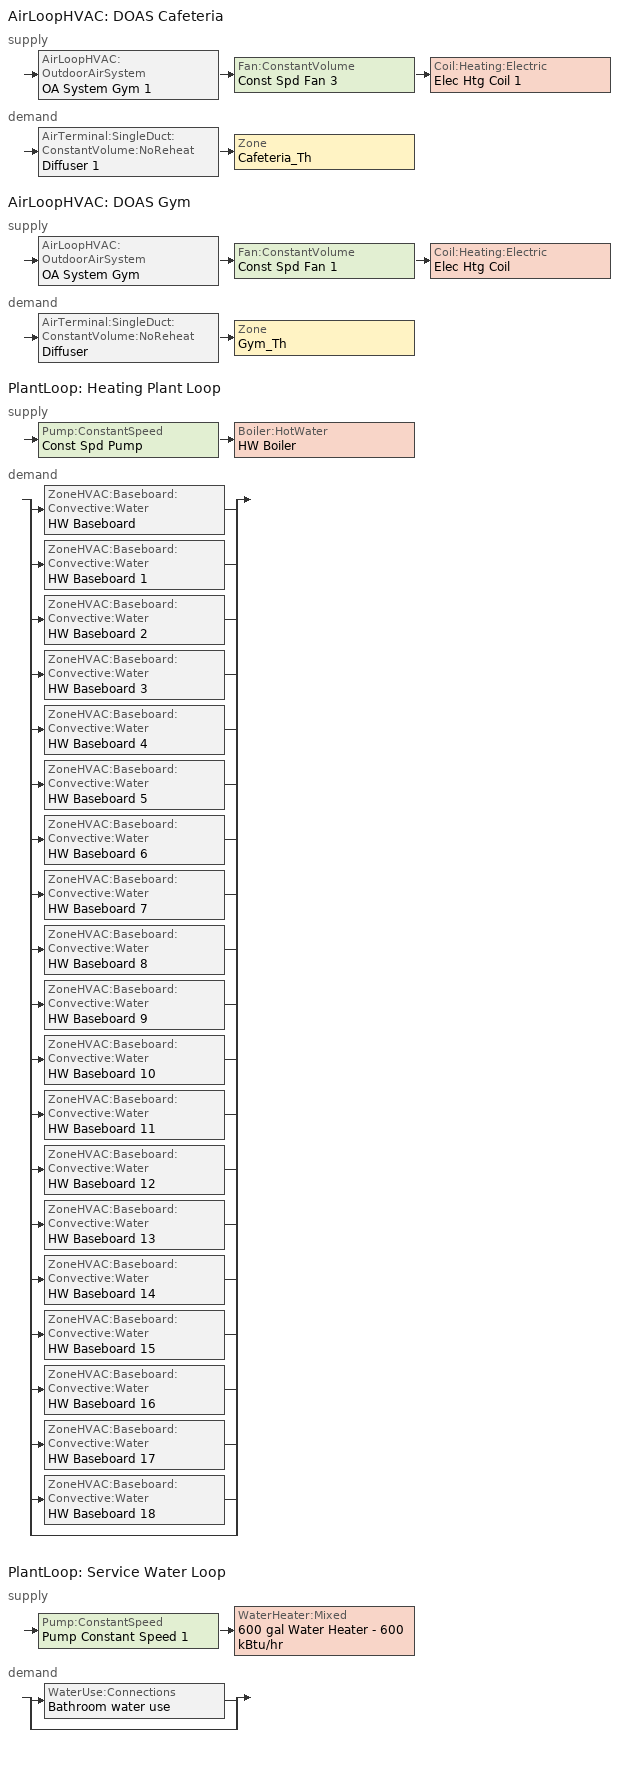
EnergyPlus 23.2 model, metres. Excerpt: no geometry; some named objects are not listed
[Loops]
AirLoopHVAC 'DOAS Cafeteria'
 supply: AirLoopHVAC:OutdoorAirSystem 'OA System Gym 1' > Fan:ConstantVolume 'Const Spd Fan 3' > Coil:Heating:Electric 'Elec Htg Coil 1'
 demand: AirTerminal:SingleDuct:ConstantVolume:NoReheat 'Diffuser 1' > Zone 'Cafeteria_Th'
AirLoopHVAC 'DOAS Gym'
 supply: AirLoopHVAC:OutdoorAirSystem 'OA System Gym' > Fan:ConstantVolume 'Const Spd Fan 1' > Coil:Heating:Electric 'Elec Htg Coil'
 demand: AirTerminal:SingleDuct:ConstantVolume:NoReheat 'Diffuser' > Zone 'Gym_Th'
PlantLoop 'Heating Plant Loop'
 supply: Pump:ConstantSpeed 'Const Spd Pump' > Boiler:HotWater 'HW Boiler'
 demand: split
  | ZoneHVAC:Baseboard:Convective:Water 'HW Baseboard'
  | ZoneHVAC:Baseboard:Convective:Water 'HW Baseboard 1'
  | ZoneHVAC:Baseboard:Convective:Water 'HW Baseboard 2'
  | ZoneHVAC:Baseboard:Convective:Water 'HW Baseboard 3'
  | ZoneHVAC:Baseboard:Convective:Water 'HW Baseboard 4'
  | ZoneHVAC:Baseboard:Convective:Water 'HW Baseboard 5'
  | ZoneHVAC:Baseboard:Convective:Water 'HW Baseboard 6'
  | ZoneHVAC:Baseboard:Convective:Water 'HW Baseboard 7'
  | ZoneHVAC:Baseboard:Convective:Water 'HW Baseboard 8'
  | ZoneHVAC:Baseboard:Convective:Water 'HW Baseboard 9'
  | ZoneHVAC:Baseboard:Convective:Water 'HW Baseboard 10'
  | ZoneHVAC:Baseboard:Convective:Water 'HW Baseboard 11'
  | ZoneHVAC:Baseboard:Convective:Water 'HW Baseboard 12'
  | ZoneHVAC:Baseboard:Convective:Water 'HW Baseboard 13'
  | ZoneHVAC:Baseboard:Convective:Water 'HW Baseboard 14'
  | ZoneHVAC:Baseboard:Convective:Water 'HW Baseboard 15'
  | ZoneHVAC:Baseboard:Convective:Water 'HW Baseboard 16'
  | ZoneHVAC:Baseboard:Convective:Water 'HW Baseboard 17'
  | ZoneHVAC:Baseboard:Convective:Water 'HW Baseboard 18'
  | bypass
PlantLoop 'Service Water Loop'
 supply: Pump:ConstantSpeed 'Pump Constant Speed 1' > WaterHeater:Mixed '600 gal Water Heater - 600 kBtu/hr'
 demand: split
  | WaterUse:Connections 'Bathroom water use'
  | bypass
[ZoneControl:Thermostat] Temperature Difference Between Cutout And Setpoint {deltaC}=0
Name | Zone or ZoneList | Control Type Schedule | Control 1
Bath_FL1_Th Thermostat | Bath_FL1_Th | Bath_FL1_Th Thermostat Schedule | Thermostat Setpoint Dual Setpoint 3
Bath_FL2_Th Thermostat | Bath_FL2_Th | Bath_FL2_Th Thermostat Schedule | Thermostat Setpoint Dual Setpoint 5
Cafeteria_Th Thermostat | Cafeteria_Th | Cafeteria_Th Thermostat Schedule | Thermostat Setpoint Dual Setpoint 10
Class_10_Th Thermostat | Class_10_Th | Class_10_Th Thermostat Schedule | Thermostat Setpoint Dual Setpoint 18
Class_1_Th Thermostat | Class_1_Th | Class_1_Th Thermostat Schedule | Thermostat Setpoint Dual Setpoint 13
Class_2_Th Thermostat | Class_2_Th | Class_2_Th Thermostat Schedule | Thermostat Setpoint Dual Setpoint 12
Class_3_Th Thermostat | Class_3_Th | Class_3_Th Thermostat Schedule | Thermostat Setpoint Dual Setpoint 14
Class_4_Th Thermostat | Class_4_Th | Class_4_Th Thermostat Schedule | Thermostat Setpoint Dual Setpoint 9
Class_5_Th Thermostat | Class_5_Th | Class_5_Th Thermostat Schedule | Thermostat Setpoint Dual Setpoint 15
Class_6_Th Thermostat | Class_6_Th | Class_6_Th Thermostat Schedule | Thermostat Setpoint Dual Setpoint 8
Class_7_Th Thermostat | Class_7_Th | Class_7_Th Thermostat Schedule | Thermostat Setpoint Dual Setpoint 7
Class_8_Th Thermostat | Class_8_Th | Class_8_Th Thermostat Schedule | Thermostat Setpoint Dual Setpoint 16
Class_9_Th Thermostat | Class_9_Th | Class_9_Th Thermostat Schedule | Thermostat Setpoint Dual Setpoint 11
Corridor_1_Th Thermostat | Corridor_1_Th | Corridor_1_Th Thermostat Schedule | Thermostat Setpoint Dual Setpoint 4
Corridor_2_Th Thermostat | Corridor_2_Th | Corridor_2_Th Thermostat Schedule | Thermostat Setpoint Dual Setpoint 1
Gym_Th Thermostat | Gym_Th | Gym_Th Thermostat Schedule | Thermostat Setpoint Dual Setpoint 6
Lobby_Th Thermostat | Lobby_Th | Lobby_Th Thermostat Schedule | Thermostat Setpoint Dual Setpoint 2
Mech_Th Thermostat | Mech_Th | Mech_Th Thermostat Schedule | Thermostat Setpoint Dual Setpoint 19
Offices_Th Thermostat | Offices_Th | Offices_Th Thermostat Schedule | Thermostat Setpoint Dual Setpoint 17
[ThermostatSetpoint:SingleHeating] Setpoint Temperature Schedule=HTGSETP_SCH
Thermostat Setpoint Dual Setpoint 3; Thermostat Setpoint Dual Setpoint 5; Thermostat Setpoint Dual Setpoint 10; Thermostat Setpoint Dual Setpoint 18; Thermostat Setpoint Dual Setpoint 13; Thermostat Setpoint Dual Setpoint 12; Thermostat Setpoint Dual Setpoint 14; Thermostat Setpoint Dual Setpoint 9; Thermostat Setpoint Dual Setpoint 15; Thermostat Setpoint Dual Setpoint 8; Thermostat Setpoint Dual Setpoint 7; Thermostat Setpoint Dual Setpoint 16; Thermostat Setpoint Dual Setpoint 11; Thermostat Setpoint Dual Setpoint 4; Thermostat Setpoint Dual Setpoint 1; Thermostat Setpoint Dual Setpoint 6; Thermostat Setpoint Dual Setpoint 2; Thermostat Setpoint Dual Setpoint 19; Thermostat Setpoint Dual Setpoint 17
[Fan:ZoneExhaust] Availability Schedule=HVACOperationSchd; Fan Total Efficiency=0.7; Pressure Rise {Pa}=125; Maximum Flow Rate {m3/s}=0.2; Flow Fraction Schedule=MinOA_Sched; System Availability Manager Coupling Mode=Decoupled; Balanced Exhaust Fraction Schedule=ALWAYS_OFF
Zone Exhaust Fan; Zone Exhaust Fan 1
[ZoneHVAC:Baseboard:Convective:Water] Availability Schedule=Always On Discrete hvac_library; Heating Design Capacity Method=HeatingDesignCapacity; Heating Design Capacity {W}=Autosize; Heating Design Capacity Per Floor Area {W/m2}=0; Fraction of Autosized Heating Design Capacity=0.8; U-Factor Times Area Value {W/K}=Autosize; Maximum Water Flow Rate {m3/s}=Autosize; Convergence Tolerance=0.001
HW Baseboard; HW Baseboard 17; HW Baseboard 9; HW Baseboard 10; HW Baseboard 6; HW Baseboard 8; HW Baseboard 2; HW Baseboard 3; HW Baseboard 1; HW Baseboard 18; HW Baseboard 7; HW Baseboard 13; HW Baseboard 5; HW Baseboard 4; HW Baseboard 16; HW Baseboard 14; HW Baseboard 12; HW Baseboard 11; HW Baseboard 15
[Zone equipment]
Bath_FL1_Th: Zone Exhaust Fan, HW Baseboard
Bath_FL2_Th: Zone Exhaust Fan 1, HW Baseboard 17
Cafeteria_Th: Diffuser 1, HW Baseboard 9
Class_10_Th: HW Baseboard 10
Class_1_Th: HW Baseboard 6
Class_2_Th: HW Baseboard 8
Class_3_Th: HW Baseboard 2
Class_4_Th: HW Baseboard 3
Class_5_Th: HW Baseboard 1
Class_6_Th: HW Baseboard 18
Class_7_Th: HW Baseboard 7
Class_8_Th: HW Baseboard 13
Class_9_Th: HW Baseboard 5
Corridor_1_Th: HW Baseboard 4
Corridor_2_Th: HW Baseboard 16
Gym_Th: Diffuser, HW Baseboard 14
Lobby_Th: HW Baseboard 12
Mech_Th: HW Baseboard 11
Offices_Th: HW Baseboard 15
[Sizing:Zone] Zone Cooling Design Supply Air Temperature Input Method=SupplyAirTemperature; Zone Cooling Design Supply Air Temperature {C}=12.8; Zone Cooling Design Supply Air Temperature Difference {deltaC}=11.11; Zone Heating Design Supply Air Temperature Input Method=SupplyAirTemperature; Zone Heating Design Supply Air Temperature {C}=50; Zone Cooling Design Supply Air Humidity Ratio {kgWater/kgDryAir}=0.0085; Zone Heating Design Supply Air Humidity Ratio {kgWater/kgDryAir}=0.008; Cooling Design Air Flow Method=DesignDay; Cooling Design Air Flow Rate {m3/s}=0; Cooling Minimum Air Flow per Zone Floor Area {m3/s-m2}=0.000762; Cooling Minimum Air Flow {m3/s}=0; Cooling Minimum Air Flow Fraction=0; Heating Design Air Flow Method=DesignDay; Heating Design Air Flow Rate {m3/s}=0; Heating Maximum Air Flow per Zone Floor Area {m3/s-m2}=0.002032; Heating Maximum Air Flow {m3/s}=0.141576; Heating Maximum Air Flow Fraction=0.3; Zone Load Sizing Method=Sensible Load Only No Latent Load; Zone Latent Cooling Design Supply Air Humidity Ratio Input Method=HumidityRatioDifference; Zone Cooling Design Supply Air Humidity Ratio Difference {kgWater/kgDryAir}=0.005; Zone Latent Heating Design Supply Air Humidity Ratio Input Method=HumidityRatioDifference; Zone Humidification Design Supply Air Humidity Ratio Difference {kgWater/kgDryAir}=0.005
Name | Zone Heating Design Supply Air Temperature Difference {deltaC} | Design Specification Outdoor Air Object | Account for Dedicated Outdoor Air System | Dedicated Outdoor Air System Control Strategy | Dedicated Outdoor Air Low Setpoint Temperature for Design {C} | Dedicated Outdoor Air High Setpoint Temperature for Design {C}
Bath_FL1_Th | 11.11 | Bath_FL1_Th Zero air DSOA | No
Bath_FL2_Th | 11.11 | Bath_FL2_Th Zero air DSOA | No
Cafeteria_Th | 11 | Cafeteria_Th DSOA Space List | Yes | NeutralSupplyAir | 17 | 18
Class_10_Th | 11.11 | Class_10_Th DSOA Space List | No
Class_1_Th | 11.11 | Class_1_Th DSOA Space List | No
Class_2_Th | 11.11 | Class_2_Th DSOA Space List | No
Class_3_Th | 11.11 | Class_3_Th DSOA Space List | No
Class_4_Th | 11.11 | Class_4_Th DSOA Space List | No
Class_5_Th | 11.11 | Class_5_Th DSOA Space List | No
Class_6_Th | 11.11 | Class_6_Th DSOA Space List | No
Class_7_Th | 11.11 | Class_7_Th DSOA Space List | No
Class_8_Th | 11.11 | Class_8_Th DSOA Space List | No
Class_9_Th | 11.11 | Class_9_Th DSOA Space List | No
Corridor_1_Th | 11.11 | Corridor_1_Th DSOA Space List | No
Corridor_2_Th | 11.11 | Corridor_2_Th DSOA Space List | No
Gym_Th | 11.11 | Gym_Th DSOA Space List | Yes | NeutralSupplyAir | 17 | 18
Lobby_Th | 11.11 | Lobby_Th DSOA Space List | No
Mech_Th | 11.11 | Mech_Th Zero air DSOA | No
Offices_Th | 11.11 | Offices_Th DSOA Space List | No
[DesignSpecification:OutdoorAir] Outdoor Air Method=Sum; Outdoor Air Flow per Zone {m3/s}=0; Outdoor Air Flow Air Changes per Hour {1/hr}=0
Name | Outdoor Air Flow per Person {m3/s-person} | Outdoor Air Flow per Zone Floor Area {m3/s-m2}
Bath_FL1_Th Zero air DSOA; Bath_FL2_Th Zero air DSOA; Mech_Th Zero air DSOA | 0 | 0
Cafeteria Outdoor Air 2 | 0.0038 | 0.0009
Classroom Outdoor Air | 0.005 | 0.0006
Corridor Outdoor Air | 0 | 0.0003
Gym Outdoor Air 1 | 0.01 | 0.0009
Office Outdoor Air | 0.0025 | 0.0003
[AirTerminal:SingleDuct:ConstantVolume:NoReheat] Availability Schedule=Always On Discrete hvac_library; Maximum Air Flow Rate {m3/s}=AutoSize
Diffuser 1; Diffuser
[Controller:MechanicalVentilation] Availability Schedule=Always On Discrete hvac_library; Demand Controlled Ventilation=No; System Outdoor Air Method=ZoneSum
Name | Zone or ZoneList Name 1 | Design Specification Outdoor Air Object Name 1
Controller Mechanical Ventilation 2 | Cafeteria_Th | Cafeteria Outdoor Air 2
Controller Mechanical Ventilation 1 | Gym_Th | Gym Outdoor Air 1
[DesignSpecification:OutdoorAir:SpaceList]
Name | Space Name 1 | Space Design Specification Outdoor Air Object Name 1
Cafeteria_Th DSOA Space List | Cafeteria_Space | Cafeteria Outdoor Air 2
Class_10_Th DSOA Space List | Class_10_Space | Classroom Outdoor Air
Class_1_Th DSOA Space List | Class_1_Space | Classroom Outdoor Air
Class_2_Th DSOA Space List | Class_2_Space | Classroom Outdoor Air
Class_3_Th DSOA Space List | Class_3_Space | Classroom Outdoor Air
Class_4_Th DSOA Space List | Class_4_Space | Classroom Outdoor Air
Class_5_Th DSOA Space List | Class_5_Space | Classroom Outdoor Air
Class_6_Th DSOA Space List | Class_6_Space | Classroom Outdoor Air
Class_7_Th DSOA Space List | Class_7_Space | Classroom Outdoor Air
Class_8_Th DSOA Space List | Class_8_Space | Classroom Outdoor Air
Class_9_Th DSOA Space List | Class_9_Space | Classroom Outdoor Air
Corridor_1_Th DSOA Space List | Corridor_1_Space | Corridor Outdoor Air
Corridor_2_Th DSOA Space List | Corridor_2_Space | Corridor Outdoor Air
Gym_Th DSOA Space List | Gym_Space | Gym Outdoor Air 1
Lobby_Th DSOA Space List | Lobby_Space | Corridor Outdoor Air
Offices_Th DSOA Space List | Offices_Space | Office Outdoor Air
[AirLoopHVAC] Design Supply Air Flow Rate {m3/s}=AutoSize; Design Return Air Flow Fraction of Supply Air Flow=1
DOAS Cafeteria; DOAS Gym
[Sizing:System] Type of Load to Size On=VentilationRequirement; Design Outdoor Air Flow Rate {m3/s}=Autosize; Central Heating Maximum System Air Flow Ratio=Autosize; Preheat Design Temperature {C}=7; Preheat Design Humidity Ratio {kgWater/kgDryAir}=0.008; Precool Design Temperature {C}=12.8; Precool Design Humidity Ratio {kgWater/kgDryAir}=0.008; Central Heating Design Supply Air Temperature {C}=18; Type of Zone Sum to Use=NonCoincident; 100% Outdoor Air in Cooling=Yes; 100% Outdoor Air in Heating=Yes; Central Cooling Design Supply Air Humidity Ratio {kgWater/kgDryAir}=0.0085; Central Heating Design Supply Air Humidity Ratio {kgWater/kgDryAir}=0.008; Cooling Supply Air Flow Rate Method=DesignDay; Cooling Supply Air Flow Rate {m3/s}=0; Cooling Supply Air Flow Rate Per Floor Area {m3/s-m2}=0.00996765; Cooling Fraction of Autosized Cooling Supply Air Flow Rate=1; Cooling Supply Air Flow Rate Per Unit Cooling Capacity {m3/s-W}=3.94755e-05; Heating Supply Air Flow Rate Method=DesignDay; Heating Supply Air Flow Rate {m3/s}=0; Heating Supply Air Flow Rate Per Floor Area {m3/s-m2}=0.00996765; Heating Fraction of Autosized Heating Supply Air Flow Rate=1; Heating Fraction of Autosized Cooling Supply Air Flow Rate=1; Heating Supply Air Flow Rate Per Unit Heating Capacity {m3/s-W}=3.15882e-05; System Outdoor Air Method=ZoneSum; Zone Maximum Outdoor Air Fraction=1; Cooling Design Capacity Method=CoolingDesignCapacity; Cooling Design Capacity {W}=Autosize; Cooling Design Capacity Per Floor Area {W/m2}=234.7; Fraction of Autosized Cooling Design Capacity=1; Heating Design Capacity Method=HeatingDesignCapacity; Heating Design Capacity {W}=Autosize; Heating Design Capacity Per Floor Area {W/m2}=157; Fraction of Autosized Heating Design Capacity=1; Central Cooling Capacity Control Method=OnOff; Occupant Diversity=Autosize
Name | Central Cooling Design Supply Air Temperature {C}
DOAS Cafeteria | 18
DOAS Gym | 12.8
[Controller:OutdoorAir] Minimum Outdoor Air Flow Rate {m3/s}=Autosize; Maximum Outdoor Air Flow Rate {m3/s}=Autosize; Economizer Control Type=NoEconomizer; Economizer Maximum Limit Dry-Bulb Temperature {C}=28; Economizer Maximum Limit Enthalpy {J/kg}=64000; Economizer Minimum Limit Dry-Bulb Temperature {C}=-100; Lockout Type=NoLockout; Minimum Limit Type=FixedMinimum; High Humidity Control=No; Control High Indoor Humidity Based on Outdoor Humidity Ratio=Yes; Heat Recovery Bypass Control Type=BypassWhenOAFlowGreaterThanMinimum; Economizer Operation Staging=InterlockedWithMechanicalCooling
Name | Mechanical Ventilation Controller | Economizer Control Action Type
Outdoor Air Controller 1 | Controller Mechanical Ventilation 2
Outdoor Air Controller | Controller Mechanical Ventilation 1 | ModulateFlow
[Fan:ConstantVolume] Fan Total Efficiency=0.7; Pressure Rise {Pa}=75; Maximum Flow Rate {m3/s}=AutoSize; Motor Efficiency=0.9; Motor In Airstream Fraction=1
Name | Availability Schedule
Const Spd Fan 2; Const Spd Fan 3 | HVACOperationSchd_exhaust 1
Const Spd Fan; Const Spd Fan 1 | HVACOperationSchd_exhaust
[SetpointManager:MixedAir] Control Variable=Temperature
Node 99 OS Default SPM; Node 87 OS Default SPM
[SetpointManager:SingleZone:Heating] Control Variable=Temperature; Minimum Supply Air Temperature {C}=10; Maximum Supply Air Temperature {C}=18
Name | Control Zone
Node 100 OS Default SPM; Setpoint Manager Single Zone Heating | Cafeteria_Th
Node 88 OS Default SPM; Setpoint Manager Single Zone Heating 1 | Gym_Th
[Coil:Heating:Electric] Availability Schedule=Always On Discrete hvac_library; Efficiency=1; Nominal Capacity {W}=Autosize
Elec Htg Coil 1; Elec Htg Coil
[PlantLoop] Fluid Type=Water; Maximum Loop Flow Rate {m3/s}=Autosize; Minimum Loop Flow Rate {m3/s}=0; Plant Loop Volume {m3}=Autocalculate; Load Distribution Scheme=Optimal; Plant Loop Demand Calculation Scheme=SingleSetpoint; Common Pipe Simulation=None
Name | Plant Equipment Operation Scheme | Maximum Loop Temperature {C} | Minimum Loop Temperature {C}
Heating Plant Loop | Heating Plant Loop Operation Schemes | 100 | 0
Service Water Loop | Service Water Loop Operation Schemes | 60 | 10
[Sizing:Plant] Loop Type=Heating; Sizing Option=NonCoincident; Zone Timesteps in Averaging Window=1; Coincident Sizing Factor Mode=None
Name | Design Loop Exit Temperature {C} | Loop Design Temperature Difference {deltaC}
Heating Plant Loop | 82 | 11
Service Water Loop | 60 | 5
[Pump:ConstantSpeed] Design Flow Rate {m3/s}=Autosize; Design Power Consumption {W}=Autosize; Motor Efficiency=0.9; Fraction of Motor Inefficiencies to Fluid Stream=0; Pump Control Type=Intermittent; Design Power Sizing Method=PowerPerFlowPerPressure; Design Electric Power per Unit Flow Rate {W/(m3/s)}=348701.1; Design Shaft Power per Unit Flow Rate per Unit Head {W-s/m3-Pa}=1.28205
Name | Design Pump Head {Pa}
Const Spd Pump | 179352
Pump Constant Speed 1 | 29891
[Boiler:HotWater]
HW Boiler: Fuel Type=Electricity; Nominal Capacity {W}=Autosize; Nominal Thermal Efficiency=1; Efficiency Curve Temperature Evaluation Variable=LeavingBoiler; Normalized Boiler Efficiency Curve=Boiler Efficiency; Design Water Flow Rate {m3/s}=Autosize; Minimum Part Load Ratio=0; Maximum Part Load Ratio=1; Optimum Part Load Ratio=1; Water Outlet Upper Temperature Limit {C}=99; Boiler Flow Mode=NotModulated; On Cycle Parasitic Electric Load {W}=0; Sizing Factor=1; Off Cycle Parasitic Fuel Load {W}=0
[PlantEquipmentOperationSchemes] Control Scheme Object Type 1=PlantEquipmentOperation:HeatingLoad; Control Scheme Schedule Name 1=Always On Discrete
Name | Control Scheme Name 1
Heating Plant Loop Operation Schemes | Heating Plant Loop Heating Operation Scheme
Service Water Loop Operation Schemes | Service Water Loop Heating Operation Scheme
[PlantEquipmentOperation:HeatingLoad] Load Range Lower Limit 1 {W}=0; Load Range Upper Limit 1 {W}=1000000000
Name | Range Equipment List Name 1
Heating Plant Loop Heating Operation Scheme | Heating Plant Loop Heating Equipment List
Service Water Loop Heating Operation Scheme | Service Water Loop Heating Equipment List
[PlantEquipmentList]
Heating Plant Loop Heating Equipment List: Boiler:HotWater, HW Boiler
Service Water Loop Heating Equipment List: WaterHeater:Mixed, 600 gal Water Heater - 600 kBtu/hr
[WaterHeater:Mixed]
600 gal Water Heater - 600 kBtu/hr: Tank Volume {m3}=0.45; Setpoint Temperature Schedule=SHW_SetpointTemperature_60C; Deadband Temperature Difference {deltaC}=5; Maximum Temperature Limit {C}=82.22222; Heater Control Type=Cycle; Heater Maximum Capacity {W}=5000; Heater Ignition Minimum Flow Rate {m3/s}=0; Heater Ignition Delay {s}=0; Heater Fuel Type=Electricity; Heater Thermal Efficiency=1; Off Cycle Parasitic Fuel Consumption Rate {W}=10; Off Cycle Parasitic Fuel Type=Electricity; Off Cycle Parasitic Heat Fraction to Tank=0; On Cycle Parasitic Fuel Consumption Rate {W}=10; On Cycle Parasitic Fuel Type=Electricity; On Cycle Parasitic Heat Fraction to Tank=0; Ambient Temperature Indicator=Schedule; Ambient Temperature Schedule=SWHSys1 Water Heater Ambient Temperature Schedule Name; Off Cycle Loss Coefficient to Ambient Temperature {W/K}=4; Off Cycle Loss Fraction to Zone=1; On Cycle Loss Coefficient to Ambient Temperature {W/K}=4; On Cycle Loss Fraction to Zone=1; Use Side Effectiveness=1; Source Side Effectiveness=1; Use Side Design Flow Rate {m3/s}=Autosize; Source Side Design Flow Rate {m3/s}=Autosize; Indirect Water Heating Recovery Time {hr}=1.5; Source Side Flow Control Mode=IndirectHeatPrimarySetpoint
[WaterHeater:Sizing]
600 gal Water Heater - 600 kBtu/hr: Design Mode=PeakDraw; Time Storage Can Meet Peak Draw {hr}=0.538503; Time for Tank Recovery {hr}=0; Nominal Tank Volume for Autosizing Plant Connections {m3}=1
[WaterUse:Connections]
Bathroom water use: Water Use Equipment Name 1=Water Fixture
[WaterUse:Equipment]
Water Fixture: Peak Flow Rate {m3/s}=5.833e-05; Flow Rate Fraction Schedule=SHW_FlowRate_LphPerStudent; Target Temperature Schedule=SHW_UseTemperature_40C; Zone=Bath_FL1_Th; Sensible Fraction Schedule=WaterUse Sensible Fraction Schedule 20p; Latent Fraction Schedule=WaterUse Latent Fraction Schedule 5p
[SetpointManager:Scheduled] Control Variable=Temperature
Name | Schedule
Setpoint Manager Scheduled 1 | SHW_SetpointTemperature_60C
Scheduled HW Temp | Hot Water Temperature
[EnergyManagementSystem:Sensor] Output:Variable or Output:Meter=Zone Mean Air Temperature
Name | Output:Variable or Output:Meter Index Key
T1 | Class_1_Th
T2 | Offices_Th
T3 | Class_2_Th
T4 | Class_3_Th
T5 | Class_4_Th
T6 | Class_5_Th
T7 | Class_6_Th
T8 | Class_7_Th
T9 | Class_8_Th
T10 | Class_9_Th
T11 | Class_10_Th
[Schedule:Day:Interval]
Hot Water Temperature Default: No, 24:00, 85
Hot Water Temperature Summer Design Day; Hot Water Temperature Winter Design Day: No, 24:00, 67
Schedule Day 37: No, 09:00, 0, 11:00, 0.144, 13:00, 0.489, 14:00, 0.647, 15:00, 0.287, 16:00, 0.072, 24:00, 0
Schedule Day 38: No, 24:00, 0
SHW_Temperature_140F_Default; SHW_Temperature_140F_Default 1; SHW_Temperature_140F_Summer_Design_Day; SHW_Temperature_140F_Summer_Design_Day 1; SHW_Temperature_140F_Winter_Design_Day; SHW_Temperature_140F_Winter_Design_Day 1: No, 24:00, 60
WaterUse Latent Fraction Schedule 5p Day 1: No, 24:00, 0.05
WaterUse Sensible Fraction Schedule 20p Day 1: No, 24:00, 0.2
[Schedule:Week:Daily]
Hot Water Temperature Week Rule - Jan1-Dec31: Hot Water Temperature Default, Hot Water Temperature Default, Hot Water Temperature Default, Hot Water Temperature Default, Hot Water Temperature Default, Hot Water Temperature Default, Hot Water Temperature Default, Hot Water Temperature Default, Hot Water Temperature Summer Design Day, Hot Water Temperature Winter Design Day, Hot Water Temperature Default, Hot Water Temperature Default
SHW_FlowRate_LphPerStudent Week Rule - Jan1-Dec31: Schedule Day 38, Schedule Day 37, Schedule Day 37, Schedule Day 37, Schedule Day 37, Schedule Day 37, Schedule Day 38, Schedule Day 37, Schedule Day 37, Schedule Day 37, Schedule Day 37, Schedule Day 37
SHW_SetpointTemperature_60C Week Rule - Jan1-Dec31: SHW_Temperature_140F_Default 1, SHW_Temperature_140F_Default 1, SHW_Temperature_140F_Default 1, SHW_Temperature_140F_Default 1, SHW_Temperature_140F_Default 1, SHW_Temperature_140F_Default 1, SHW_Temperature_140F_Default 1, SHW_Temperature_140F_Default 1, SHW_Temperature_140F_Summer_Design_Day 1, SHW_Temperature_140F_Winter_Design_Day 1, SHW_Temperature_140F_Default 1, SHW_Temperature_140F_Default 1
SHW_UseTemperature_40C Week Rule - Jan1-Dec31: SHW_Temperature_140F_Default, SHW_Temperature_140F_Default, SHW_Temperature_140F_Default, SHW_Temperature_140F_Default, SHW_Temperature_140F_Default, SHW_Temperature_140F_Default, SHW_Temperature_140F_Default, SHW_Temperature_140F_Default, SHW_Temperature_140F_Summer_Design_Day, SHW_Temperature_140F_Winter_Design_Day, SHW_Temperature_140F_Default, SHW_Temperature_140F_Default
WaterUse Latent Fraction Schedule 5p Week Rule - Jan1-Dec31: WaterUse Latent Fraction Schedule 5p Day 1, WaterUse Latent Fraction Schedule 5p Day 1, WaterUse Latent Fraction Schedule 5p Day 1, WaterUse Latent Fraction Schedule 5p Day 1, WaterUse Latent Fraction Schedule 5p Day 1, WaterUse Latent Fraction Schedule 5p Day 1, WaterUse Latent Fraction Schedule 5p Day 1, WaterUse Latent Fraction Schedule 5p Day 1, WaterUse Latent Fraction Schedule 5p Day 1, WaterUse Latent Fraction Schedule 5p Day 1, WaterUse Latent Fraction Schedule 5p Day 1, WaterUse Latent Fraction Schedule 5p Day 1
WaterUse Sensible Fraction Schedule 20p Week Rule - Jan1-Dec31: WaterUse Sensible Fraction Schedule 20p Day 1, WaterUse Sensible Fraction Schedule 20p Day 1, WaterUse Sensible Fraction Schedule 20p Day 1, WaterUse Sensible Fraction Schedule 20p Day 1, WaterUse Sensible Fraction Schedule 20p Day 1, WaterUse Sensible Fraction Schedule 20p Day 1, WaterUse Sensible Fraction Schedule 20p Day 1, WaterUse Sensible Fraction Schedule 20p Day 1, WaterUse Sensible Fraction Schedule 20p Day 1, WaterUse Sensible Fraction Schedule 20p Day 1, WaterUse Sensible Fraction Schedule 20p Day 1, WaterUse Sensible Fraction Schedule 20p Day 1
[Schedule:Year]
Hot Water Temperature: Hot Water Temperature Week Rule - Jan1-Dec31, 1, 1, 12, 31
SHW_FlowRate_LphPerStudent: SHW_FlowRate_LphPerStudent Week Rule - Jan1-Dec31, 1, 1, 12, 31
SHW_SetpointTemperature_60C: SHW_SetpointTemperature_60C Week Rule - Jan1-Dec31, 1, 1, 12, 31
SHW_UseTemperature_40C: SHW_UseTemperature_40C Week Rule - Jan1-Dec31, 1, 1, 12, 31
WaterUse Latent Fraction Schedule 5p: WaterUse Latent Fraction Schedule 5p Week Rule - Jan1-Dec31, 1, 1, 12, 31
WaterUse Sensible Fraction Schedule 20p: WaterUse Sensible Fraction Schedule 20p Week Rule - Jan1-Dec31, 1, 1, 12, 31
[Schedule:Compact]
Bath_FL1_Th Thermostat Schedule; MinOA_Sched; Bath_FL2_Th Thermostat Schedule; Cafeteria_Th Thermostat Schedule; Class_10_Th Thermostat Schedule; Class_1_Th Thermostat Schedule; Class_2_Th Thermostat Schedule; Class_3_Th Thermostat Schedule; Class_4_Th Thermostat Schedule; Class_5_Th Thermostat Schedule; Class_6_Th Thermostat Schedule; Class_7_Th Thermostat Schedule; Class_8_Th Thermostat Schedule; Class_9_Th Thermostat Schedule; Corridor_1_Th Thermostat Schedule; Corridor_2_Th Thermostat Schedule; Gym_Th Thermostat Schedule; Lobby_Th Thermostat Schedule; Mech_Th Thermostat Schedule; Offices_Th Thermostat Schedule: Through: 12/31, For: AllDays, Until: 24:00, 1
HTGSETP_SCH: Through: 12/31, For: SummerDesignDay, Until: 24:00, 18, For: WinterDesignDay, Until: 24:00, 22, For: Weekdays, Until: 06:00, 18, Until: 07:00, 19, Until: 08:00, 20, Until: 08:30, 21, Until: 19:00, 22, Until: 24:00, 18, For: WeekEnds Holidays AllOtherDays, Until: 24:00, 18
HVACOperationSchd: Through: 12/31, For: Weekdays SummerDesignDay WinterDesignDay, Until: 07:00, 0, Until: 19:00, 1, Until: 24:00, 0, For: WeekEnds Holidays AllOtherDays, Until: 24:00, 0
ALWAYS_OFF: Through: 12/31, For: AllDays, Until: 24:00, 0
HVACOperationSchd_exhaust; HVACOperationSchd_exhaust 1: Through: 12/31, For: Weekdays SummerDesignDay WinterDesignDay, Until: 09:00, 0, Until: 17:00, 1, Until: 24:00, 0, For: WeekEnds Holidays AllOtherDays, Until: 24:00, 0
SWHSys1 Water Heater Ambient Temperature Schedule Name: Through: 12/31, For: AllDays, Until: 24:00, 22
[Schedule:Constant] Hourly Value=1
Always On Discrete hvac_library; Always On Discrete
[Curve:Biquadratic]
Boiler Efficiency: Coefficient1 Constant=1; Coefficient2 x=0; Coefficient3 x**2=0; Coefficient4 y=0; Coefficient5 y**2=0; Coefficient6 x*y=0; Minimum Value of x {BasedOnField A2}=0; Maximum Value of x {BasedOnField A2}=1; Minimum Value of y {BasedOnField A3}=0; Maximum Value of y {BasedOnField A3}=1
